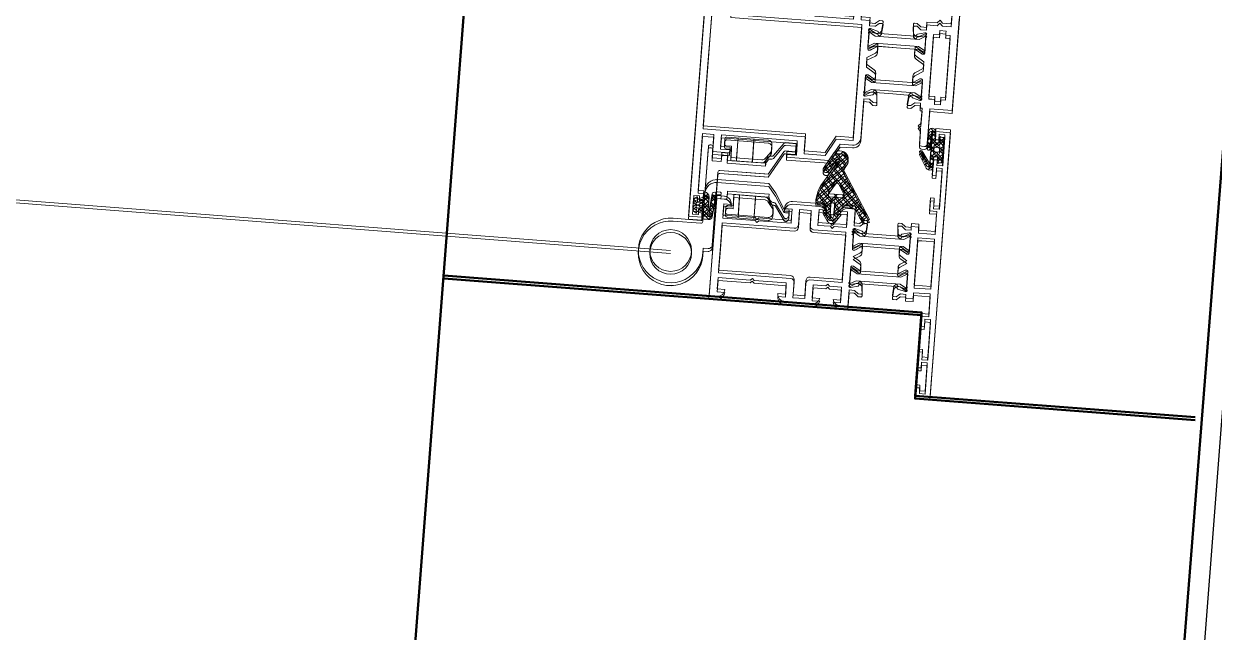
# Model space of a CAD drawing. Header units: millimetres. Extents: x 26282 to 30760, y 1404 to 4574.
# Drawn here: x 29211.32 to 29242.64, y 3132.96 to 3148.97 of the extents above; entities that cross this region are included whole.
import ezdxf

# ---------------------------------------------------------------- set-up
doc = ezdxf.new("R2010")
doc.units = ezdxf.units.MM
doc.header["$LTSCALE"] = 0.25
doc.linetypes.add('DIVIDE', pattern=[1.25, 0.5, -0.25, 0, -0.25, 0, -0.25])
for name, color, linetype, lineweight in [('AB-DUV', 4, 'Continuous', 50), ('DOĞRAMA', 30, 'Continuous', 20), ('SECTION LINE (3RDF)', 40, 'DIVIDE', 25)]:
    doc.layers.add(name, color=color, linetype=linetype, lineweight=lineweight)
doc.layers.add('catı (3rdf)', color=41, linetype='Continuous')

# ---------------------------------------------------------------- blocks, each defined once
blk = doc.blocks.new('CHD60E27', base_point=(-138.6, 7.85))
at = {"color": 1, "linetype": 'Continuous'}
for p, q in [((-80.6, 56.35), (-78.6, 56.35)), ((-115.729976, 50.516652), (-114.729976, 49.516652)), ((-115.729976, 50.516652), (-114.729976, 49.516652)), ((-78.6, 29.85), (-80.6, 29.85)), ((-137.2, 16.75), (-135.7, 16.75)), ((-135.7, 16.75), (-135.7, 15.25))]:
    blk.add_line(p, q, dxfattribs=at)
at = {"color": 40, "linetype": 'Continuous'}
for points in [[(-138.6, 7.85), (-138.6, 78.35), (-134.7, 78.35), (-134.7, 75.95, -0.414213), (-135.199999, 75.45), (-135.7, 75.45), (-135.7, 76.95), (-137.2, 76.95), (-137.2, 69.45), (-135.7, 69.45), (-135.7, 70.95), (-135.2, 70.95, -0.414213), (-134.699999, 70.45), (-134.7, 66.05), (-135.7, 66.05), (-135.7, 68.05), (-137.2, 68.05), (-137.2, 58.05), (-135.7, 58.05), (-135.7, 60.05), (-134.7, 60.05), (-134.7, 56.65), (-136.6, 56.65), (-136.6, 51.35), (-134.4, 51.35), (-132.2, 51.35), (-132.2, 52.95), (-130.2, 52.95), (-130.2, 51.95), (-128.790992, 51.95, 0.176327), (-128.630295, 52.008489), (-127.7, 52.789099), (-127, 52.789099, -0.43976), (-126.701142, 52.462953), (-126.911671, 50.056591, -0.176327), (-126.983943, 49.901604), (-127.323223, 49.562323, -0.577351), (-127.741481, 49.674394), (-127.772347, 49.789587, 0.267949), (-127.949124, 49.966363), (-129.9, 50.489099), (-130.1, 50.489099, 0.842899), (-130.2, 49.906257), (-130.2, 45.839099, 0.414213), (-129.949998, 45.589099), (-129.628806, 45.589099, 0.137838), (-129.498553, 45.625711), (-127.980252, 46.552487, -0.585341), (-127.6, 46.339099), (-127.6, 45.002615, -0.261351), (-128.07899, 44.149065), (-129.797634, 43.1), (-128.07899, 42.050935, -0.261351), (-127.6, 41.197385), (-127.6, 39.8609, -0.585341), (-127.980252, 39.647512), (-129.498554, 40.574288, 0.137838), (-129.628807, 40.6109), (-129.95, 40.6109, 0.414213), (-130.199999, 40.360899), (-130.2, 36.293743, 0.842899), (-130.1, 35.710901), (-129.9, 35.7109), (-127.949123, 36.233636, 0.267949), (-127.772347, 36.410413), (-127.741481, 36.525605, -0.577351), (-127.323223, 36.637676), (-126.983943, 36.298396, -0.176327), (-126.911671, 36.143409), (-126.701141, 33.737047, -0.43976), (-127, 33.4109), (-127.7, 33.4109), (-128.630295, 34.191511, 0.176327), (-128.790992, 34.25), (-130.2, 34.25), (-130.2, 33.25), (-132.2, 33.25), (-132.2, 34.85), (-136.6, 34.85), (-136.6, 29.55), (-134.7, 29.55), (-134.7, 26.15), (-135.7, 26.15), (-135.7, 28.15), (-137.2, 28.15), (-137.2, 18.15), (-135.7, 18.15), (-135.7, 20.15), (-134.7, 20.15), (-134.7, 15.75, -0.414213), (-135.199999, 15.25), (-135.7, 15.25), (-135.7, 16.75), (-137.2, 16.75), (-137.2, 9.25), (-135.7, 9.25), (-135.7, 10.75), (-135.2, 10.75, -0.414213), (-134.699999, 10.25), (-134.7, 7.85), (-138.6, 7.85)], [(-78.6, 56.35), (-78.6, 29.85), (-79.6, 29.85), (-80.6, 29.85, -0.414213), (-82.599999, 31.85), (-80.6, 31.85), (-80.6, 34.85), (-89.1, 34.85), (-89.6, 35.35), (-90.1, 34.85), (-98.6, 34.85), (-98.6, 31.85), (-96.6, 31.85, -0.414213), (-98.599999, 29.85), (-105.740408, 29.85, -0.356298), (-107.699999, 31.450001), (-105.7, 31.45), (-105.7, 34.85), (-109, 34.85), (-109.5, 35.35), (-110, 34.85), (-113.2, 34.85), (-113.2, 31.45), (-111.2, 31.45, -0.356298), (-113.159592, 29.85), (-115.2, 29.85), (-115.2, 34.25), (-116.609007, 34.25, 0.176327), (-116.769704, 34.191511), (-117.7, 33.4109), (-118.4, 33.4109, -0.43976), (-118.698859, 33.737047), (-118.488329, 36.143409, -0.176327), (-118.416057, 36.298397), (-118.076776, 36.637677, -0.577351), (-117.658519, 36.525604), (-117.627652, 36.410413, 0.267949), (-117.450876, 36.233636), (-115.5, 35.7109), (-115.3, 35.7109, 0.842899), (-115.2, 36.293744), (-115.2, 40.3609, 0.414213), (-115.45, 40.6109), (-115.771193, 40.6109, 0.137838), (-115.901446, 40.574288), (-117.419747, 39.647512, -0.585341), (-117.799999, 39.8609), (-117.8, 41.197384, -0.261351), (-117.32101, 42.050935), (-115.602366, 43.1), (-117.321009, 44.149064, -0.261351), (-117.8, 45.002615), (-117.8, 46.339099, -0.585341), (-117.419747, 46.552488), (-115.901445, 45.625712, 0.137838), (-115.771193, 45.5891), (-115.45, 45.589099, 0.414213), (-115.199999, 45.8391), (-115.2, 49.906257, 0.842899), (-115.3, 50.489099), (-115.5, 50.489099), (-117.450876, 49.966364, 0.267949), (-117.627653, 49.789587), (-117.658518, 49.674395, -0.577351), (-118.076776, 49.562322), (-118.416057, 49.901603, -0.176327), (-118.488329, 50.056591), (-118.698858, 52.462953, -0.43976), (-118.4, 52.789099), (-117.7, 52.789099), (-116.769704, 52.008489, 0.176327), (-116.609007, 51.95), (-115.2, 51.95), (-115.2, 56.35), (-113.159591, 56.35, -0.356297), (-111.199999, 54.75), (-113.2, 54.75), (-113.2, 51.35), (-110, 51.35), (-109.5, 50.85), (-109, 51.35), (-105.7, 51.35), (-105.7, 54.75), (-107.7, 54.75, -0.356297), (-105.740408, 56.35), (-98.6, 56.35, -0.414213), (-96.599999, 54.350001), (-98.6, 54.35), (-98.6, 51.35), (-90.1, 51.35), (-89.6, 50.85), (-89.1, 51.35), (-80.6, 51.35), (-80.6, 54.35), (-82.6, 54.35, -0.414213), (-80.6, 56.35), (-78.6, 56.35)], [(-80.6, 43.1), (-80.6, 49.35), (-99.6, 49.35, -0.414213), (-100.6, 50.35), (-100.6, 54.35), (-103.7, 54.35), (-103.7, 50.35, -0.414213), (-104.699999, 49.350001), (-113.2, 49.35), (-113.2, 36.85), (-104.7, 36.85, -0.414213), (-103.699999, 35.850001), (-103.7, 31.85), (-100.6, 31.85), (-100.6, 35.85, -0.414213), (-99.6, 36.85), (-80.6, 36.85), (-80.6, 43.1)]]:
    blk.add_lwpolyline(points, format="xyb", close=True, dxfattribs=at)
at = {"color": 4, "linetype": 'Continuous'}
for points in [[(-130.210348, 45.762166), (-128.497348, 46.762166), (-122.710348, 46.762166), (-116.923348, 46.762166), (-115.210348, 45.762166), (-115.210348, 50.362166), (-116.910348, 49.362166), (-122.710348, 49.362166), (-128.510348, 49.362166), (-130.210348, 50.362166), (-130.210348, 45.762166)], [(-128.497348, 39.437833), (-130.210348, 40.437833), (-130.210348, 35.837833), (-128.510348, 36.837833), (-122.710348, 36.837833), (-116.910348, 36.837833), (-115.210348, 35.837833), (-115.210348, 40.437833), (-116.923348, 39.437833), (-122.710348, 39.437833), (-128.497348, 39.437833)]]:
    blk.add_lwpolyline(points, close=True, dxfattribs=at)
at = {"color": 40, "linetype": 'Continuous'}
blk.add_lwpolyline([(-134.4, 49.35), (-136.6, 49.35), (-136.6, 36.85), (-132.2, 36.85), (-132.2, 49.35), (-134.4, 49.35)], close=True, dxfattribs=at)
blk = doc.blocks.new('CHD60E28', base_point=(0, -82.8))
at = {"color": 1, "linetype": 'Continuous'}
blk.add_line((58, -22), (60, -22), dxfattribs=at)
at = {"color": 40, "linetype": 'Continuous'}
for points in [[(0, -49.7), (0, -24.85), (0, 0), (3.9, 0), (3.9, -2.9), (2.9, -2.9), (2.9, -1.4), (1.4, -1.4), (1.4, -8.9), (2.9, -8.9), (2.9, -7.4), (3.9, -7.4), (3.9, -12.3), (2.9, -12.3), (2.9, -10.3), (1.4, -10.3), (1.4, -20.3), (2.9, -20.3), (2.9, -18.3), (3.9, -18.3), (3.9, -21.7), (2, -21.7), (2, -27), (4.305342, -27), (5, -26.28066), (5.694659, -27), (8.4, -27), (8.4, -28.4), (9.809008, -28.4, 0.176327), (9.969705, -28.341511), (10.9, -27.5609), (11.6, -27.5609, -0.43976), (11.898858, -27.887046), (11.688329, -30.293409, -0.176327), (11.616057, -30.448396), (11.276777, -30.787677, -0.577351), (10.858518, -30.675605), (10.827653, -30.560412, 0.267949), (10.650876, -30.383636), (8.7, -29.8609), (8.5, -29.8609, 0.842899), (8.4, -30.443742), (8.4, -34.5109, 0.414213), (8.65, -34.7609), (8.971194, -34.7609, 0.137838), (9.101447, -34.724288), (10.619748, -33.797512, -0.585341), (11, -34.0109), (11, -35.347384, -0.261351), (10.521011, -36.200935), (8.4, -37.495605), (8.4, -39.304394), (10.52101, -40.599064, -0.261351), (11.000001, -41.452615), (11, -42.789099, -0.585341), (10.619748, -43.002487), (9.101446, -42.075712, 0.137838), (8.971194, -42.0391), (8.65, -42.039099, 0.414213), (8.399999, -42.2891), (8.4, -46.356257, 0.842899), (8.5, -46.939099), (8.7, -46.939099), (10.650876, -46.416364, 0.267949), (10.827654, -46.239588), (10.858519, -46.124395, -0.577351), (11.276776, -46.012322), (11.616057, -46.351603, -0.176327), (11.688329, -46.50659), (11.898859, -48.912953, -0.43976), (11.6, -49.2391), (10.9, -49.239099), (9.969705, -48.458489, 0.176327), (9.809008, -48.4), (8.4, -48.4), (8.4, -49.7), (7.9, -49.7), (7.9, -53.705341), (8.61934, -54.4), (7.9, -55.094658), (7.9, -59.1, -0.414213), (7.3, -59.699999), (6.5, -59.7, -0.414213), (5.9, -59.099999), (5.9, -49.7), (0, -49.7)], [(67, -28.30168), (67, -55.55084), (67, -82.8), (63.5, -82.8), (63.5, -81.073884), (64.5, -80.7), (64.5, -81.4), (66, -81.4), (66, -77.2), (64.5, -77.2), (64.5, -77.9), (63.5, -77.526115), (63.5, -75.8), (65, -75.8), (65, -60.8), (62, -60.8), (62, -65.3), (57.5, -65.3), (57.5, -63.8), (60, -63.8), (60, -60.8), (40, -60.8), (40, -63.8), (42.5, -63.8), (42.5, -65.3), (31.308076, -65.3), (28.71, -60.8), (25.4, -60.8, -0.414213), (23.4, -58.799999), (23.4, -48.4), (21.990993, -48.4, 0.176327), (21.830296, -48.458489), (20.9, -49.239099), (20.2, -49.239099, -0.43976), (19.901142, -48.912953), (20.111671, -46.506591, -0.176327), (20.183943, -46.351603), (20.523224, -46.012323, -0.577351), (20.941481, -46.124395), (20.972347, -46.239587, 0.267949), (21.149124, -46.416364), (23.1, -46.939099), (23.3, -46.939099, 0.842899), (23.4, -46.356257), (23.4, -42.289099, 0.414213), (23.149999, -42.0391), (22.828807, -42.039099, 0.137838), (22.698554, -42.075711), (21.180253, -43.002487, -0.585341), (20.799999, -42.7891), (20.8, -41.452615, -0.261351), (21.278991, -40.599064), (23.4, -39.304394), (23.4, -37.495605), (21.278991, -36.200935, -0.261351), (20.800001, -35.347385), (20.8, -34.0109, -0.585341), (21.180252, -33.797512), (22.698554, -34.724288, 0.137838), (22.828807, -34.760901), (23.15, -34.7609, 0.414213), (23.4, -34.5109), (23.4, -30.443743, 0.842899), (23.3, -29.860899), (23.1, -29.8609), (21.149124, -30.383636, 0.267949), (20.972348, -30.560413), (20.941482, -30.675605, -0.577351), (20.523223, -30.787677), (20.183943, -30.448396, -0.176327), (20.111672, -30.293408), (19.901142, -27.887047, -0.43976), (20.199999, -27.5609), (20.9, -27.5609), (21.830296, -28.341511, 0.176327), (21.990993, -28.4), (23.4, -28.4), (23.4, -27), (25.74, -27), (25.74, -22), (27.74, -22), (27.74, -27), (38, -27), (38, -22), (40, -22, -0.414213), (42, -23.999999), (40, -24), (40, -27), (58, -27), (58, -24), (56, -24, -0.414213), (58, -21.999999), (60, -22), (60, -23.30168), (62, -23.30168, -0.414213), (67, -28.30168)], [(65, -43.55084), (65, -28.301681, 0.414213), (62, -25.301681), (60, -25.30168), (60, -29), (25.4, -29), (25.4, -58.8), (29.864701, -58.8), (32.462777, -63.3), (38, -63.3), (38, -58.8), (65, -58.8), (65, -43.55084)]]:
    blk.add_lwpolyline(points, format="xyb", close=True, dxfattribs=at)
blk.add_lwpolyline([(3.2, -29.55), (3.2, -30.1), (2, -30.1), (2, -46.4), (3.2, -46.4), (3.2, -47.7), (4.8, -47.7), (4.8, -46.4), (6.4, -46.4), (6.4, -30.1), (4.8, -30.1), (4.8, -29), (3.2, -29), (3.2, -29.55)], close=True, dxfattribs=at)
at = {"color": 4, "linetype": 'Continuous'}
for points in [[(10.113, -33.587833), (8.4, -34.587833), (8.4, -29.987833), (10.1, -30.987833), (15.9, -30.987833), (21.7, -30.987833), (23.4, -29.987833), (23.4, -34.587833), (21.687, -33.587833), (15.9, -33.587833), (10.113, -33.587833)], [(10.113, -43.212166), (8.4, -42.212166), (8.4, -46.812166), (10.1, -45.812166), (15.9, -45.812166), (21.7, -45.812166), (23.4, -46.812166), (23.4, -42.212166), (21.687, -43.212166), (15.9, -43.212166), (10.113, -43.212166)]]:
    blk.add_lwpolyline(points, close=True, dxfattribs=at)
blk = doc.blocks.new('CHD50D23', base_point=(110.983776, 153.85743))
at = {"color": 1, "linetype": 'Continuous'}
for p, q in [((117.791548, 170.671326), (119.381447, 172.261226)), ((119.432791, 169.856596), (118.032092, 171.257294)), ((118.315634, 169.074092), (119.457419, 170.215877)), ((119.568875, 171.841832), (119.206204, 172.204502)), ((119.301305, 167.938443), (120.572703, 169.209841)), ((121.333881, 167.955505), (119.432791, 169.856596)), ((119.457419, 170.215877), (121.244586, 172.003044)), ((124.138771, 167.271936), (119.568875, 171.841832)), ((120.970782, 169.60792), (122.142332, 170.77947)), ((121.747604, 168.263422), (122.91966, 169.435477)), ((119.160623, 165.886123), (118.364104, 166.682642)), ((119.296707, 167.87136), (118.580823, 168.587243)), ((118.649877, 167.287015), (119.301305, 167.938443)), ((119.145191, 165.661009), (121.37384, 167.889658)), ((124.455498, 162.712568), (119.296707, 167.87136)), ((120.14134, 164.535837), (122.174977, 166.569474)), ((122.524426, 166.918923), (123.696988, 168.091485)), ((111.799457, 156.193954), (118.989078, 163.383575)), ((115.348278, 161.864095), (119.145191, 165.661009)), ((118.528593, 162.275512), (116.730908, 164.073197)), ((119.024539, 163.900887), (117.547506, 165.37792)), ((118.989078, 163.383575), (119.611946, 164.006444)), ((119.345191, 163.580234), (119.024539, 163.900887)), ((124.278265, 160.768481), (119.160623, 165.886123)), ((121.172168, 163.445345), (122.976114, 165.249291)), ((121.973305, 162.125161), (123.777251, 163.929107)), ((116.124999, 158.315145), (114.281114, 160.15903)), ((118.720503, 157.840961), (115.097712, 161.463753)), ((120.452072, 158.230713), (115.91431, 162.768475)), ((116.041968, 158.315145), (118.584254, 160.857431)), ((118.064864, 158.216721), (120.705574, 160.857431)), ((121.299351, 159.504754), (119.946674, 160.857431)), ((121.452072, 157.361288), (125.087016, 160.996232)), ((121.603057, 159.633594), (124.527445, 162.557981)), ((122.788808, 160.136617), (122.034401, 160.891024)), ((124.529431, 158.395995), (122.788808, 160.136617)), ((125.34237, 159.704376), (124.278265, 160.768481)), ((113.865869, 156.331635), (112.647918, 157.549586)), ((114.691525, 157.627299), (113.464516, 158.854308)), ((120.452072, 156.109392), (118.977527, 157.583937)), ((119.211984, 157.24252), (120.452072, 158.482608)), ((121.237452, 159.267988), (121.603057, 159.633594)), ((122.965684, 157.838422), (121.299351, 159.504754)), ((122.94395, 155.738834), (121.452072, 157.230713)), ((124.608099, 158.395995), (125.396213, 159.184109)), ((111.107571, 154.847292), (111.014722, 154.940141)), ((113.040212, 155.035971), (111.83132, 156.244863)), ((112.193401, 154.466577), (113.52755, 155.800727)), ((119.332913, 155.242129), (120.452072, 156.361288)), ((120.547923, 153.892221), (119.627241, 154.812903)), ((120.244395, 154.032291), (122.569534, 156.35743)), ((122.081038, 154.480426), (121.159141, 155.402323))]:
    blk.add_line(p, q, dxfattribs=at)
for points in [[(117.942326, 171.103172, -0.229763), (119.601084, 172.311706, -0.229763), (121.577, 171.756923), (124.065182, 167.454881, -0.472021), (123.686104, 166.442525), (123.493312, 166.376425, -0.353954), (122.651853, 166.698377), (120.910699, 169.711911, 2.506605), (120.443837, 169.422198), (123.974866, 163.603459, -0.068514), (125.058809, 161.099606, -0.068514), (125.425814, 158.395994), (124.268132, 158.395995, 0.414213), (122.468133, 156.595995), (122.468132, 156.35743), (123.368132, 156.35743), (121.951762, 154.2919, -0.247171), (121.127035, 153.857431), (120.80923, 153.85743, -0.247171), (119.984502, 154.2919), (118.568132, 156.35743), (119.468132, 156.35743), (119.468132, 156.395995, 0.347266), (117.672353, 158.315146), (115.962865, 158.315145, 0.239382), (114.781982, 157.769249), (112.588983, 154.327878), (110.983776, 154.890697), (118.422358, 166.775718, 0.283277), (118.436838, 168.874362), (117.984154, 169.620334, -0.264505), (117.942326, 171.103172)], [(118.960417, 162.96546), (118.120011, 161.622698, 0.58904), (118.543842, 160.857431), (121.854332, 160.857431, 0.584485), (122.281783, 161.616824), (120.652103, 164.302354, 0.558043), (119.800823, 164.308222), (118.960417, 162.96546)], [(120.952072, 159.35743, 0.414214), (120.452072, 158.85743), (120.452072, 155.85743, 1), (121.452072, 155.85743), (121.452072, 158.85743, 0.414214), (120.952072, 159.35743)]]:
    blk.add_lwpolyline(points, format="xyb", close=True, dxfattribs=at)
blk = doc.blocks.new('CHD40D06', base_point=(-3.244644, -4.348007))
at = {"color": 1, "linetype": 'Continuous'}
for p, q in [((-3.233957, 1.502004), (-2.114244, 0.38229)), ((-3.143286, 0.615308), (-2.231326, 1.527269)), ((-1.5, 0.137274), (0, 1.637274)), ((-1.5, -1.984046), (0.484046, 0)), ((-1.19341, 1.582777), (0, 0.389367)), ((0.389367, 0), (1.189367, -0.8)), ((-2.992329, -0.860945), (-1.872616, -1.980658)), ((-2.94649, -1.309216), (-2.03453, -0.397255)), ((-2.749694, -3.23374), (-1.837734, -2.32178)), ((-1.74264, -4.348007), (0, -2.605366)), ((-1.5, -0.231953), (0.605442, -2.337395)), ((-1.5, -2.353274), (-0.000027, -3.853246)), ((0.267971, -2.337395), (1.067971, -1.537395)), ((1.664749, -0.940617), (2.5, -0.105366)), ((1.710462, -1.321095), (2.5, -2.110633)), ((2.317869, -2.408817), (2.5, -2.226687)), ((-2.750701, -3.223894), (-1.626587, -4.348007))]:
    blk.add_line(p, q, dxfattribs=at)
for points in [[(2.5, -0.0586), (2.5, -1.168698), (2.5, -2.278795), (1.60183, -2.919995), (1.5, -2.919995), (1.5, -2.337395), (0, -2.337395), (0, -3.848007, -0.414213), (-0.499999, -4.348007), (-0.943759, -4.348007), (-1.741907, -4.348007, -0.346314), (-2.714035, -3.582455), (-3.24205, 1.581145, -0.414213), (-2.795506, 2.129414, -0.414213), (-2.247237, 1.68287), (-1.7854, -2.833564), (-1.760746, -2.951964), (-1.679623, -2.98778), (-1.584181, -2.97584), (-1.510215, -2.854067), (-1.5, -2.668709), (-1.5, 0.781642, -0.414213), (-0.3, 1.981642), (-0.2, 1.981642, -0.414209), (0, 1.781645), (0, 0), (1.5, 0), (1.5, 0.5826), (1.60183, 0.5826), (2.5, -0.0586)], [(1.743245, -1.168703, 0.444305), (1.335038, -0.8), (0, -0.8), (0, -1.537395), (1.335028, -1.537395, 0.444305), (1.743245, -1.168703)]]:
    blk.add_lwpolyline(points, format="xyb", close=True, dxfattribs=at)
blk = doc.blocks.new('CHD40D08', base_point=(-2.21267, -2.905012))
at = {"color": 1, "linetype": 'Continuous'}
for p, q in [((0, 5.969856), (1.319355, 7.289211)), ((0.12533, 6.85077), (0.904473, 6.071627)), ((-2.21267, 4.946129), (-0.482761, 3.21622)), ((-2.21267, 3.757186), (-1.21267, 4.757186)), ((-0.632316, 3.21622), (0.904473, 4.753009)), ((0, 4.854779), (0.904473, 3.950306)), ((1.017205, 5.958895), (1.924654, 5.051445)), ((1.069674, 4.91821), (1.934707, 5.783243)), ((1.129836, 3.724943), (1.8882, 2.96658)), ((1.171493, 2.898708), (1.899747, 3.626962)), ((-2.21267, 2.824809), (-1.333018, 1.945157)), ((-2.21267, 1.635866), (-1.333018, 2.515518)), ((-2.21267, -0.485455), (-0.510996, 1.216219)), ((-2.21267, 0.703488), (-1.21267, -0.296512)), ((-0.604081, 1.21622), (0.039793, 0.572346)), ((0.039793, 0.572346), (0.904473, -0.292334)), ((0.061836, -0.332269), (0.904473, 0.510368)), ((0.166981, 2.566478), (0.904473, 1.828986)), ((0.166982, 1.894197), (0.904473, 2.631688)), ((2.045652, -0.469774), (3.706779, 1.191354)), ((2.524604, 0.208855), (3.086884, -0.353425)), ((3.601991, 1.252788), (3.846916, 1.007863)), ((-0.000001, -1.509181), (0.092774, -1.601955)), ((0, -0.394105), (0.061836, -0.332269)), ((0.092774, -1.601955), (1.325459, -2.834641)), ((0.115405, -2.400021), (0.904473, -1.610952)), ((1.646901, -1.034763), (2.284292, -1.672154))]:
    blk.add_line(p, q, dxfattribs=at)
for points in [[(3.56458, 1.274721), (3.853054, 1.105598), (3.839039, 0.882431), (2.197611, -1.814579), (1.801975, -2.439764, -0.413949), (0.422965, -2.750501, -0.119976), (0.112064, -2.393627, -0.119976), (-0.000001, -1.93378), (0, 0), (-1.21267, 0), (-1.21267, -1), (-2.21267, -0.565218), (-2.21267, 5.005452), (-1.21267, 5.396757), (-1.21267, 4.396757), (0, 4.396757), (0, 6.36622, -0.404548), (0.967353, 7.365686, -0.404548), (1.934706, 6.366219), (1.934707, 5.626366), (1.87951, 2.469611), (1.772015, 2.273538), (1.437813, 2.284888), (1.245523, 2.492312), (1.171532, 2.897929), (0.995458, 6.390233, 2.044702), (0.823804, 6.2417), (0.904473, 6.143585), (0.904473, -1.711145), (0.823804, -1.809259, 2.04471), (0.995459, -1.957792), (3.011747, 0.899087), (3.291174, 1.202272), (3.56458, 1.274721)], [(0.020535, 1.362666, 0.198912), (0.166982, 1.71622), (0.166981, 2.71622, 0.414213), (-0.333018, 3.21622), (-0.833018, 3.21622, 0.414213), (-1.333018, 2.71622), (-1.333018, 1.716219, 0.414213), (-0.833018, 1.21622), (-0.333018, 1.216219, 0.198912), (0.020535, 1.362666)]]:
    blk.add_lwpolyline(points, format="xyb", close=True, dxfattribs=at)
blk = doc.blocks.new('MENT')
at = {"color": 0}
for p, q in [((-274.89, -281.59), (-280.19, -281.59)), ((-265.21, -280), (-259.91, -280)), ((-265.21, -284.2), (-259.91, -284.2)), ((-274.89, -285.79), (-280.19, -285.79))]:
    blk.add_line(p, q, dxfattribs=at)
for points in [[(-268.83, -287.73), (-268.83, -275.9, 0.414214), (-269.33, -275.4), (-288.56, -275.4, -0.414214), (-289.56, -274.4), (-289.56, -273.11), (-290.83, -273.11, -2.414214), (-282.33, -264.61), (-282.33, -271.9, 0.414214), (-281.83, -272.4), (-262.81, -272.4, -0.414214), (-262.31, -272.9), (-262.31, -273.1, -0.414214), (-262.81, -273.6), (-265.69, -273.6), (-265.69, -276.05), (-264.09, -276.05), (-264.09, -277.65), (-266.03, -277.65), (-266.03, -287.73), (-265.4, -287.73, -0.155219), (-264.94, -287.88), (-264.38, -288.28, -0.243349), (-264.04, -288.93), (-264.04, -289.28, 0.24151), (-263.83, -289.69), (-260.42, -292.14, -0.260953), (-260.18, -292.57), (-260.18, -295.38), (-262.38, -295.38), (-262.38, -292.71, 0.255186), (-262.61, -292.29), (-268.83, -288.62), (-268.83, -275.9)], [(-289.56, -273.11), (-290.83, -273.11), (-289.56, -273.11), (-289.56, -274.4, 0.414214), (-288.56, -275.4), (-274.79, -275.4, -0.414214), (-274.49, -275.7), (-274.49, -276.4, -0.414214), (-274.79, -276.7), (-275.49, -276.7), (-275.49, -278.3), (-274.09, -278.3), (-274.09, -289.3), (-274.79, -289.3, 0.155219), (-275.26, -289.45), (-275.79, -289.82, 0.243349), (-276.13, -290.48), (-276.13, -290.74, -0.24262), (-276.34, -291.14), (-279.96, -293.72, 0.212984), (-280.15, -294.08), (-280.15, -294.08, 0.414214), (-279.35, -294.88), (-277.83, -294.88), (-277.83, -293.88, -0.26051), (-277.57, -293.41), (-273.65, -291), (-271.29, -289), (-271.29, -275.4, 0.414214), (-274.29, -272.4), (-281.83, -272.4, -0.414214), (-282.33, -271.9), (-282.33, -264.61, 2.414214), (-290.83, -273.11)], [(-280.19, -278.68, -0.414214), (-279.69, -278.18), (-278.36, -278.18, -0.414214), (-277.86, -278.68), (-277.86, -280.09), (-274.89, -280.09), (-274.89, -288.31, -0.233693), (-275.28, -289.1), (-276.75, -290.23, -0.164588), (-277.97, -290.64), (-279.09, -290.64, -0.414214), (-280.19, -289.54)], [(-259.91, -277.09, 0.414214), (-260.41, -276.59), (-261.74, -276.59, 0.414214), (-262.24, -277.09), (-262.24, -278.5), (-265.21, -278.5), (-265.21, -286.71, 0.233693), (-264.82, -287.51), (-263.35, -288.63, 0.164588), (-262.13, -289.04), (-261.01, -289.04, 0.414214), (-259.91, -287.94)]]:
    blk.add_lwpolyline(points, format="xyb", close=True, dxfattribs=at)
blk.add_circle((-290.83, -264.61), 5.5, dxfattribs=at)
blk.add_circle((-290.83, -264.61), 5.5, dxfattribs=at)
blk = doc.blocks.new('A$C74C11A8A')
at = {"layer": 'DOĞRAMA', "color": 155, "linetype": 'Continuous'}
blk.add_line((46.5, 122.93), (46.5, 772.52), dxfattribs=at)
blk.add_arc((46.5, 122.93), 649.59, 0, 90, dxfattribs=at)
at = {"layer": 'DOĞRAMA', "color": 155, "lineweight": 25}
blk.add_blockref('MENT', (337.32, 387.54), dxfattribs=at)
at = {"layer": 'DOĞRAMA', "color": 155, "xscale": -1, "rotation": 270}
for name, p in [('CHD60E28', (55.83, 51.94)), ('CHD40D06', (56.16, 112.2)), ('CHD60E27', (13.33, 51.94)), ('CHD50D23', (57.58, 71.42)), ('CHD40D08', (73.58, 53.58))]:
    blk.add_blockref(name, p, dxfattribs=at)
blk = doc.blocks.new('A$C187D15ED')
at = {"layer": 'AB-DUV'}
for p, q in [((9670.075, 3172.363), (9644.208, 2836.978)), ((9690.632, 3171.098), (9664.173, 2835.751))]:
    blk.add_line(p, q, dxfattribs=at)
for points in [[(9651.946, 2937.242), (9664.519, 2936.272), (9664.349, 2934.079), (9671.717, 2933.511)], [(9651.947, 2937.318), (9664.52, 2936.348), (9664.35, 2934.155), (9671.719, 2933.587)]]:
    blk.add_lwpolyline(points, dxfattribs=at)
at = {"layer": 'SECTION LINE (3RDF)', "xscale": 0.1, "yscale": 0.1, "zscale": 0.1, "rotation": 85.58962928942069}
for p in [(9669.815, 2932.32), (9669.816, 2932.396)]:
    blk.add_blockref('A$C74C11A8A', p, dxfattribs=at)

msp = doc.modelspace()

# ---------------------------------------------------------------- block references
at = {"layer": 'AB-DUV', "ltscale": 100}
msp.add_blockref('A$C187D15ED', (19570.424, 205.028, 5.126), dxfattribs=at)

# ---------------------------------------------------------------- next in the draw order: linework, layer by layer
at = {"layer": 'catı (3rdf)', "ltscale": 0.25}
msp.add_line((29261.056, 3376.126, 5.126), (29229.383, 2963.221, 5.126), dxfattribs=at)
at = {"layer": 'DOĞRAMA', "color": 155, "linetype": 'Continuous'}
msp.add_line((29228.339, 3142.929, 5.126), (29163.573, 3147.924, 5.126), dxfattribs=at)
at = {"layer": 'DOĞRAMA', "color": 1, "linetype": 'Continuous'}
for p, q in [((29235.208, 3146.005, 5.126), (29235.111, 3145.921, 5.126)), ((29235.195, 3145.901, 5.126), (29235.115, 3145.994, 5.126)), ((29235.31, 3145.998, 5.126), (29235.188, 3146.14, 5.126)), ((29235.304, 3146.087, 5.126), (29235.22, 3146.015, 5.126)), ((29235.18, 3145.783, 5.126), (29235.098, 3145.713, 5.126)), ((29235.169, 3145.701, 5.126), (29235.102, 3145.779, 5.126)), ((29235.267, 3145.66, 5.126), (29235.188, 3145.592, 5.126)), ((29235.262, 3145.593, 5.126), (29235.194, 3145.672, 5.126)), ((29235.301, 3145.887, 5.126), (29235.204, 3145.804, 5.126)), ((29235.352, 3145.719, 5.126), (29235.21, 3145.884, 5.126)), ((29235.522, 3145.879, 5.126), (29235.337, 3145.72, 5.126)), ((29235.506, 3145.668, 5.126), (29235.412, 3145.587, 5.126)), ((29235.497, 3145.549, 5.126), (29235.416, 3145.643, 5.126)), ((29235.513, 3145.76, 5.126), (29235.421, 3145.868, 5.126)), ((29232.353, 3145.077, 5.126), (29232.843, 3145.497, 5.126)), ((29232.686, 3145.285, 5.126), (29232.579, 3145.411, 5.126)), ((29232.638, 3145.123, 5.126), (29232.842, 3145.298, 5.126)), ((29232.842, 3145.334, 5.126), (29232.678, 3145.526, 5.126)), ((29232.842, 3145.298, 5.126), (29232.992, 3145.427, 5.126)), ((29232.947, 3145.212, 5.126), (29232.842, 3145.334, 5.126)), ((29232.843, 3145.497, 5.126), (29232.882, 3145.531, 5.126)), ((29233.012, 3145.367, 5.126), (29232.865, 3145.538, 5.126)), ((29234.914, 3145.555, 5.126), (29234.888, 3145.533, 5.126)), ((29235.056, 3145.372, 5.126), (29234.903, 3145.55, 5.126)), ((29235.014, 3145.443, 5.126), (29234.953, 3145.391, 5.126)), ((29235.092, 3145.312, 5.126), (29235.023, 3145.254, 5.126)), ((29235.264, 3145.46, 5.126), (29235.171, 3145.381, 5.126)), ((29235.255, 3145.37, 5.126), (29235.178, 3145.461, 5.126)), ((29235.261, 3145.364, 5.126), (29235.255, 3145.37, 5.126)), ((29235.333, 3145.519, 5.126), (29235.264, 3145.46, 5.126)), ((29235.481, 3145.337, 5.126), (29235.324, 3145.52, 5.126)), ((29235.49, 3145.456, 5.126), (29235.382, 3145.364, 5.126)), ((29232.286, 3144.625, 5.126), (29232.84, 3145.099, 5.126)), ((29232.511, 3145.029, 5.126), (29232.403, 3145.155, 5.126)), ((29232.599, 3145.157, 5.126), (29232.491, 3145.283, 5.126)), ((29232.73, 3144.773, 5.126), (29232.543, 3144.992, 5.126)), ((29232.838, 3144.878, 5.126), (29232.633, 3145.117, 5.126)), ((29232.84, 3145.106, 5.126), (29232.723, 3145.243, 5.126)), ((29232.838, 3144.9, 5.126), (29232.924, 3144.974, 5.126)), ((29232.84, 3145.099, 5.126), (29232.917, 3145.165, 5.126)), ((29232.9, 3145.036, 5.126), (29232.84, 3145.106, 5.126)), ((29235.242, 3145.244, 5.126), (29235.11, 3145.13, 5.126)), ((29235.234, 3145.164, 5.126), (29235.161, 3145.249, 5.126)), ((29235.252, 3145.252, 5.126), (29235.242, 3145.244, 5.126)), ((29232.289, 3144.429, 5.126), (29232.838, 3144.9, 5.126)), ((29232.529, 3144.547, 5.126), (29232.363, 3144.741, 5.126)), ((29232.619, 3144.672, 5.126), (29232.453, 3144.866, 5.126)), ((29232.836, 3144.649, 5.126), (29232.779, 3144.716, 5.126)), ((29232.802, 3144.672, 5.126), (29232.837, 3144.701, 5.126)), ((29232.837, 3144.701, 5.126), (29232.995, 3144.837, 5.126)), ((29233.188, 3144.47, 5.126), (29232.838, 3144.878, 5.126)), ((29232.874, 3144.535, 5.126), (29233.067, 3144.701, 5.126)), ((29229.325, 3144.417, 5.126), (29229.197, 3144.307, 5.126)), ((29229.344, 3144.271, 5.126), (29229.206, 3144.432, 5.126)), ((29229.528, 3144.393, 5.126), (29229.407, 3144.29, 5.126)), ((29229.512, 3144.306, 5.126), (29229.428, 3144.404, 5.126)), ((29229.752, 3144.358, 5.126), (29229.553, 3144.373, 5.126)), ((29232.174, 3144.331, 5.126), (29232.289, 3144.429, 5.126)), ((29232.544, 3144.068, 5.126), (29232.21, 3144.458, 5.126)), ((29232.245, 3144.195, 5.126), (29232.432, 3144.355, 5.126)), ((29232.547, 3144.296, 5.126), (29232.278, 3144.61, 5.126)), ((29232.432, 3144.355, 5.126), (29232.513, 3144.424, 5.126)), ((29232.576, 3144.281, 5.126), (29232.721, 3144.405, 5.126)), ((29232.889, 3144.127, 5.126), (29232.646, 3144.411, 5.126)), ((29232.651, 3144.147, 5.126), (29233.138, 3144.564, 5.126)), ((29232.82, 3144.095, 5.126), (29233.209, 3144.428, 5.126)), ((29233.498, 3143.877, 5.126), (29232.836, 3144.649, 5.126)), ((29233.091, 3144.121, 5.126), (29232.857, 3144.394, 5.126)), ((29228.944, 3144.046, 5.126), (29228.927, 3144.066, 5.126)), ((29229.013, 3144.15, 5.126), (29228.928, 3144.077, 5.126)), ((29229.02, 3144.187, 5.126), (29228.943, 3144.277, 5.126)), ((29229.155, 3144.271, 5.126), (29229.069, 3144.198, 5.126)), ((29229.149, 3144.037, 5.126), (29229.075, 3144.123, 5.126)), ((29229.341, 3144.234, 5.126), (29229.115, 3144.04, 5.126)), ((29229.328, 3144.059, 5.126), (29229.145, 3144.272, 5.126)), ((29229.485, 3144.16, 5.126), (29229.365, 3144.057, 5.126)), ((29229.477, 3144.115, 5.126), (29229.393, 3144.213, 5.126)), ((29232.238, 3144.195, 5.126), (29232.165, 3144.28, 5.126)), ((29232.383, 3143.918, 5.126), (29232.543, 3144.055, 5.126)), ((29232.397, 3144.127, 5.126), (29232.576, 3144.281, 5.126)), ((29232.58, 3144.256, 5.126), (29232.547, 3144.296, 5.126)), ((29232.634, 3143.935, 5.126), (29232.793, 3144.071, 5.126)), ((29232.767, 3144.039, 5.126), (29232.653, 3144.172, 5.126)), ((29233.083, 3144.122, 5.126), (29233.281, 3144.292, 5.126)), ((29233.22, 3144.042, 5.126), (29233.352, 3144.155, 5.126)), ((29229.325, 3144.022, 5.126), (29229.164, 3143.884, 5.126)), ((29229.334, 3143.821, 5.126), (29229.173, 3144.009, 5.126)), ((29229.443, 3143.926, 5.126), (29229.322, 3143.822, 5.126)), ((29229.443, 3143.925, 5.126), (29229.359, 3144.023, 5.126)), ((29232.639, 3143.727, 5.126), (29232.425, 3143.976, 5.126)), ((29232.459, 3143.786, 5.126), (29232.558, 3143.87, 5.126)), ((29232.608, 3143.715, 5.126), (29232.707, 3143.8, 5.126)), ((29232.739, 3143.84, 5.126), (29232.636, 3143.961, 5.126)), ((29233.293, 3143.907, 5.126), (29233.424, 3144.019, 5.126)), ((29233.445, 3143.708, 5.126), (29233.322, 3143.851, 5.126)), ((29233.365, 3143.771, 5.126), (29233.495, 3143.883, 5.126)), ((29233.556, 3143.738, 5.126), (29233.566, 3143.746, 5.126)), ((29233.21, 3143.506, 5.126), (29233.103, 3143.414, 5.126)), ((29233.21, 3143.506, 5.126), (29233.103, 3143.414, 5.126)), ((29229.349, 3141.731, 5.126), (29229.548, 3141.716, 5.126)), ((29234.941, 3139.986, 5.126), (29234.93, 3139.836, 5.126)), ((29235.091, 3139.974, 5.126), (29234.941, 3139.986, 5.126))]:
    msp.add_line(p, q, dxfattribs=at)
at = {"layer": 'DOĞRAMA', "color": 0}
for p, q in [((29230.07, 3145.364, 5.126), (29230.111, 3145.893, 5.126)), ((29230.489, 3145.332, 5.126), (29230.53, 3145.86, 5.126)), ((29230.155, 3144.387, 5.126), (29230.114, 3143.859, 5.126)), ((29230.574, 3144.355, 5.126), (29230.533, 3143.826, 5.126))]:
    msp.add_line(p, q, dxfattribs=at)
at = {"layer": 'DOĞRAMA', "color": 40, "linetype": 'Continuous', "elevation": 5.126}
for points in [[(29229.31, 3147.727), (29229.427, 3149.247, -0.414213), (29229.749, 3149.523), (29229.949, 3149.508), (29229.92, 3149.139), (29233.37, 3148.873), (29233.141, 3145.902), (29232.696, 3145.936), (29232.402, 3145.508), (29231.85, 3145.55), (29231.885, 3145.999), (29229.193, 3146.206), (29229.31, 3147.727)], [(29235.162, 3139.076), (29235.704, 3146.105), (29235.315, 3146.135), (29235.297, 3145.896, 0.414213), (29235.343, 3145.842), (29235.393, 3145.839), (29235.404, 3145.988), (29235.554, 3145.977), (29235.496, 3145.229), (29235.347, 3145.24), (29235.358, 3145.39), (29235.308, 3145.394, 0.414213), (29235.255, 3145.348), (29235.221, 3144.909), (29235.321, 3144.901), (29235.336, 3145.101), (29235.485, 3145.089), (29235.409, 3144.092), (29235.259, 3144.104), (29235.274, 3144.303), (29235.175, 3144.311), (29235.149, 3143.972), (29235.338, 3143.957), (29235.297, 3143.429), (29235.078, 3143.446), (29234.859, 3143.463), (29234.871, 3143.622), (29234.671, 3143.638), (29234.664, 3143.538), (29234.523, 3143.549, -0.176327), (29234.508, 3143.556), (29234.421, 3143.641), (29234.351, 3143.646, 0.43976), (29234.319, 3143.616), (29234.321, 3143.374, 0.176327), (29234.327, 3143.358), (29234.359, 3143.322, 0.577351), (29234.401, 3143.33), (29234.405, 3143.341, -0.267949), (29234.424, 3143.357), (29234.623, 3143.395), (29234.643, 3143.393, -0.842899), (29234.648, 3143.334), (29234.617, 3142.929, -0.414213), (29234.59, 3142.906), (29234.558, 3142.908, -0.137838), (29234.545, 3142.913), (29234.401, 3143.017, 0.585341), (29234.361, 3142.998), (29234.351, 3142.865, 0.261351), (29234.392, 3142.776), (29234.556, 3142.659), (29234.376, 3142.567, 0.261351), (29234.322, 3142.486), (29234.312, 3142.353, 0.585341), (29234.348, 3142.328), (29234.506, 3142.409, -0.137838), (29234.52, 3142.412), (29234.552, 3142.409, -0.414213), (29234.575, 3142.382), (29234.543, 3141.977, -0.842899), (29234.529, 3141.92), (29234.509, 3141.921), (29234.318, 3141.988, -0.267949), (29234.302, 3142.007), (29234.3, 3142.019, 0.577351), (29234.259, 3142.033), (29234.223, 3142.002, 0.176327), (29234.214, 3141.987), (29234.175, 3141.749, 0.43976), (29234.202, 3141.714), (29234.272, 3141.709), (29234.371, 3141.779, -0.176327), (29234.387, 3141.784), (29234.528, 3141.773), (29234.52, 3141.673), (29234.719, 3141.658), (29234.732, 3141.818), (29235.17, 3141.784), (29235.13, 3141.255), (29234.94, 3141.27), (29234.914, 3140.931), (29235.014, 3140.923), (29235.029, 3141.123), (29235.179, 3141.111), (29235.102, 3140.114), (29234.952, 3140.126), (29234.968, 3140.325), (29234.868, 3140.333), (29234.834, 3139.894, 0.414213), (29234.88, 3139.84), (29234.93, 3139.836), (29234.941, 3139.986), (29235.091, 3139.974), (29235.033, 3139.227), (29234.884, 3139.238), (29234.895, 3139.388), (29234.845, 3139.392, 0.414213), (29234.792, 3139.346), (29234.773, 3139.106), (29235.162, 3139.076)], [(29229.553, 3144.373), (29229.349, 3141.731), (29229.449, 3141.724), (29229.548, 3141.716, 0.414213), (29229.763, 3141.9), (29229.564, 3141.915), (29229.587, 3142.214), (29230.434, 3142.149), (29230.488, 3142.195), (29230.534, 3142.141), (29231.382, 3142.076), (29231.359, 3141.777), (29231.159, 3141.792, 0.414213), (29231.343, 3141.577), (29232.055, 3141.523, 0.356298), (29232.263, 3141.667), (29232.063, 3141.682), (29232.089, 3142.021), (29232.419, 3141.996), (29232.472, 3142.042), (29232.518, 3141.988), (29232.837, 3141.964), (29232.811, 3141.625), (29232.612, 3141.64, 0.356298), (29232.795, 3141.465), (29232.998, 3141.45), (29233.032, 3141.888), (29233.173, 3141.878, -0.176327), (29233.188, 3141.871), (29233.275, 3141.786), (29233.345, 3141.78, 0.43976), (29233.377, 3141.81), (29233.374, 3142.052, 0.176327), (29233.368, 3142.068), (29233.337, 3142.104, 0.577351), (29233.295, 3142.096), (29233.291, 3142.085, -0.267949), (29233.272, 3142.069), (29233.073, 3142.032), (29233.053, 3142.033, -0.842899), (29233.048, 3142.092), (29233.079, 3142.498, -0.414213), (29233.106, 3142.521), (29233.138, 3142.518, -0.137838), (29233.151, 3142.514), (29233.295, 3142.41, 0.585341), (29233.334, 3142.428), (29233.345, 3142.561, 0.261351), (29233.304, 3142.65), (29233.14, 3142.768), (29233.32, 3142.859, 0.261351), (29233.374, 3142.941), (29233.384, 3143.074, 0.585341), (29233.348, 3143.098), (29233.189, 3143.017, -0.137838), (29233.176, 3143.015), (29233.144, 3143.017, -0.414213), (29233.121, 3143.044), (29233.152, 3143.449, -0.842899), (29233.167, 3143.507), (29233.187, 3143.505), (29233.377, 3143.438, -0.267949), (29233.394, 3143.419), (29233.396, 3143.407, 0.577351), (29233.437, 3143.393), (29233.473, 3143.424, 0.176327), (29233.481, 3143.439), (29233.521, 3143.677, 0.43976), (29233.494, 3143.712), (29233.424, 3143.718), (29233.325, 3143.647, -0.176327), (29233.309, 3143.642), (29233.168, 3143.653), (29233.202, 3144.092), (29232.999, 3144.108, 0.356297), (29232.791, 3143.963), (29232.99, 3143.948), (29232.964, 3143.609), (29232.645, 3143.633), (29232.591, 3143.587), (29232.545, 3143.641), (29232.216, 3143.666), (29232.243, 3144.005), (29232.442, 3143.99, 0.356297), (29232.259, 3144.165), (29231.547, 3144.22, 0.414213), (29231.332, 3144.036), (29231.532, 3144.02), (29231.508, 3143.721), (29230.661, 3143.786), (29230.607, 3143.74), (29230.561, 3143.794), (29229.714, 3143.859), (29229.737, 3144.159), (29229.936, 3144.143, 0.414213), (29229.752, 3144.358), (29229.553, 3144.373)], [(29229.65, 3143.037), (29229.698, 3143.66), (29231.593, 3143.514, 0.414213), (29231.7, 3143.606), (29231.731, 3144.005), (29232.04, 3143.981), (29232.009, 3143.582, 0.414213), (29232.101, 3143.475), (29232.949, 3143.409), (29232.853, 3142.163), (29232.005, 3142.228, 0.414213), (29231.898, 3142.136), (29231.867, 3141.738), (29231.558, 3141.761), (29231.589, 3142.16, 0.414213), (29231.497, 3142.268), (29229.602, 3142.414), (29229.65, 3143.037)]]:
    msp.add_lwpolyline(points, format="xyb", close=True, dxfattribs=at)
for points in [[(29235.759, 3149.421), (29235.719, 3148.893), (29235.489, 3148.91), (29235.425, 3148.987), (29235.35, 3148.921), (29235.081, 3148.942), (29235.07, 3148.802), (29234.929, 3148.813, -0.176327), (29234.914, 3148.82), (29234.827, 3148.905), (29234.757, 3148.911, 0.43976), (29234.725, 3148.88), (29234.727, 3148.639, 0.176327), (29234.733, 3148.623), (29234.765, 3148.586, 0.577351), (29234.807, 3148.594), (29234.811, 3148.606, -0.267949), (29234.83, 3148.622), (29235.029, 3148.659), (29235.049, 3148.657, -0.842899), (29235.054, 3148.598), (29235.023, 3148.193, -0.414213), (29234.996, 3148.17), (29234.964, 3148.172, -0.137838), (29234.951, 3148.177), (29234.807, 3148.281, 0.585341), (29234.767, 3148.263), (29234.757, 3148.13, 0.261351), (29234.798, 3148.041), (29235, 3147.895), (29234.986, 3147.715), (29234.764, 3147.602, 0.261351), (29234.71, 3147.521), (29234.7, 3147.388, 0.585341), (29234.736, 3147.363), (29234.895, 3147.444, -0.137838), (29234.908, 3147.447), (29234.94, 3147.444, -0.414213), (29234.963, 3147.417), (29234.932, 3147.012, -0.842899), (29234.917, 3146.955), (29234.897, 3146.956), (29234.707, 3147.023, -0.267949), (29234.691, 3147.042), (29234.688, 3147.054, 0.577351), (29234.648, 3147.068), (29234.611, 3147.037, 0.176327), (29234.603, 3147.022), (29234.563, 3146.784, 0.43976), (29234.59, 3146.749), (29234.66, 3146.744), (29234.759, 3146.814, -0.176327), (29234.775, 3146.819), (29234.916, 3146.808), (29234.906, 3146.679), (29234.956, 3146.675), (29234.925, 3146.275), (29234.848, 3146.212), (29234.914, 3146.137), (29234.884, 3145.737, 0.414213), (29234.939, 3145.673), (29235.019, 3145.667, 0.414213), (29235.083, 3145.722), (29235.155, 3146.659), (29235.743, 3146.614), (29235.743, 3146.614), (29235.935, 3149.092)], [(29229.228, 3149.263), (29229.018, 3146.546), (29228.809, 3143.829), (29229.158, 3143.802), (29229.171, 3143.974), (29229.074, 3144.019), (29229.069, 3143.949), (29228.919, 3143.961), (29228.952, 3144.38), (29229.101, 3144.368), (29229.096, 3144.298), (29229.198, 3144.328), (29229.212, 3144.5), (29229.062, 3144.512), (29229.177, 3146.007), (29229.476, 3145.984), (29229.442, 3145.535), (29229.891, 3145.501), (29229.902, 3145.65), (29229.653, 3145.67), (29229.676, 3145.969), (29231.67, 3145.815), (29231.647, 3145.516), (29231.398, 3145.535), (29231.386, 3145.385), (29232.502, 3145.299), (29232.796, 3145.728), (29233.126, 3145.703, 0.414213), (29233.34, 3145.887), (29233.42, 3146.924), (29233.561, 3146.913, -0.176327), (29233.576, 3146.906), (29233.663, 3146.821), (29233.733, 3146.815, 0.43976), (29233.765, 3146.845), (29233.763, 3147.087, 0.176327), (29233.757, 3147.103), (29233.726, 3147.139, 0.577351), (29233.683, 3147.131), (29233.679, 3147.12, -0.267949), (29233.66, 3147.104), (29233.462, 3147.067), (29233.442, 3147.068, -0.842899), (29233.436, 3147.127), (29233.467, 3147.533, -0.414213), (29233.494, 3147.556), (29233.526, 3147.553, -0.137838), (29233.539, 3147.549), (29233.683, 3147.445, 0.585341), (29233.723, 3147.463), (29233.733, 3147.596, 0.261351), (29233.692, 3147.685), (29233.49, 3147.83), (29233.504, 3148.011), (29233.726, 3148.123, 0.261351), (29233.78, 3148.205), (29233.79, 3148.338, 0.585341), (29233.754, 3148.362), (29233.596, 3148.282, -0.137838), (29233.582, 3148.279), (29233.55, 3148.281, -0.414213), (29233.527, 3148.308), (29233.558, 3148.714, -0.842899), (29233.573, 3148.771), (29233.593, 3148.77), (29233.783, 3148.703, -0.267949), (29233.8, 3148.684), (29233.802, 3148.672, 0.577351), (29233.843, 3148.657), (29233.879, 3148.689, 0.176327), (29233.888, 3148.704), (29233.927, 3148.942, 0.43976), (29233.9, 3148.977)], [(29233.83, 3148.982), (29233.731, 3148.911, -0.176327), (29233.715, 3148.907), (29233.574, 3148.918), (29233.585, 3149.057)]]:
    msp.add_lwpolyline(points, format="xyb", dxfattribs=at)
at = {"layer": 'DOĞRAMA', "color": 4, "linetype": 'Continuous', "elevation": 5.126}
for points in [[(29234.859, 3148.298), (29235.022, 3148.185), (29235.058, 3148.644), (29234.88, 3148.557), (29234.302, 3148.602), (29233.724, 3148.646), (29233.562, 3148.759), (29233.527, 3148.301), (29233.705, 3148.387), (29234.282, 3148.343), (29234.859, 3148.298)], [(29234.785, 3147.339), (29234.964, 3147.425), (29234.928, 3146.966), (29234.766, 3147.079), (29234.188, 3147.124), (29233.61, 3147.168), (29233.433, 3147.082), (29233.468, 3147.54), (29233.631, 3147.428), (29234.208, 3147.383), (29234.785, 3147.339)], [(29234.617, 3142.921), (29234.454, 3143.034), (29233.877, 3143.078), (29233.3, 3143.123), (29233.122, 3143.036), (29233.157, 3143.495), (29233.319, 3143.382), (29233.897, 3143.337), (29234.475, 3143.293), (29234.653, 3143.379), (29234.617, 3142.921)], [(29234.398, 3142.303), (29234.576, 3142.39), (29234.541, 3141.931), (29234.379, 3142.044), (29233.801, 3142.089), (29233.222, 3142.133), (29233.045, 3142.047), (29233.081, 3142.505), (29233.244, 3142.392), (29233.821, 3142.348), (29234.398, 3142.303)]]:
    msp.add_lwpolyline(points, close=True, dxfattribs=at)
at = {"layer": 'DOĞRAMA', "color": 40, "linetype": 'Continuous', "elevation": 5.126}
for points in [[(29235.579, 3148.648), (29235.575, 3148.593), (29235.695, 3148.584), (29235.569, 3146.958), (29235.45, 3146.968), (29235.44, 3146.838), (29235.28, 3146.85), (29235.29, 3146.98), (29235.131, 3146.992), (29235.256, 3148.617), (29235.416, 3148.605), (29235.424, 3148.715), (29235.584, 3148.702), (29235.579, 3148.648)], [(29235.063, 3143.246), (29235.282, 3143.229), (29235.186, 3141.983), (29234.747, 3142.017), (29234.843, 3143.263), (29235.063, 3143.246)]]:
    msp.add_lwpolyline(points, close=True, dxfattribs=at)
at = {"layer": 'DOĞRAMA', "color": 0, "elevation": 5.126}
for points in [[(29229.821, 3145.915, 0.414214), (29229.768, 3145.869), (29229.757, 3145.736, 0.414214), (29229.803, 3145.682), (29229.944, 3145.672), (29229.921, 3145.376), (29230.74, 3145.312, 0.233693), (29230.822, 3145.346), (29230.946, 3145.484, 0.164588), (29230.996, 3145.602), (29231.005, 3145.713, 0.414214), (29230.904, 3145.832)], [(29230.814, 3144.943), (29229.634, 3145.034, 0.414214), (29229.58, 3144.988), (29229.432, 3143.072, -0.414214), (29229.325, 3142.98), (29229.197, 3142.99), (29229.187, 3142.863, -2.414214), (29228.405, 3143.776), (29229.131, 3143.72, 0.414214), (29229.185, 3143.766), (29229.331, 3145.662, -0.414214), (29229.385, 3145.708), (29229.405, 3145.706, -0.414214), (29229.451, 3145.653), (29229.429, 3145.366), (29229.673, 3145.347), (29229.686, 3145.506), (29229.845, 3145.494), (29229.83, 3145.3), (29230.836, 3145.223), (29230.84, 3145.286, -0.155219), (29230.859, 3145.331), (29230.903, 3145.384, -0.243349), (29230.97, 3145.413), (29231.005, 3145.41, 0.24151), (29231.047, 3145.427), (29231.318, 3145.749, -0.260953), (29231.362, 3145.769), (29231.643, 3145.748), (29231.626, 3145.529), (29231.36, 3145.549, 0.255186), (29231.316, 3145.529), (29230.902, 3144.937), (29229.634, 3145.034)], [(29229.197, 3142.99), (29229.187, 3142.863), (29229.197, 3142.99), (29229.325, 3142.98, 0.414214), (29229.432, 3143.072), (29229.538, 3144.445, -0.414214), (29229.571, 3144.472), (29229.64, 3144.467, -0.414214), (29229.668, 3144.435), (29229.662, 3144.365), (29229.822, 3144.353), (29229.833, 3144.492), (29230.93, 3144.408), (29230.924, 3144.337, 0.155219), (29230.935, 3144.29), (29230.969, 3144.234, 0.243349), (29231.031, 3144.195), (29231.057, 3144.193, -0.24262), (29231.096, 3144.169), (29231.325, 3143.788, 0.212984), (29231.359, 3143.766), (29231.36, 3143.766, 0.414214), (29231.446, 3143.84), (29231.457, 3143.991), (29231.358, 3143.999, -0.26051), (29231.313, 3144.029), (29231.103, 3144.438), (29230.921, 3144.689), (29229.565, 3144.794, 0.414214), (29229.243, 3144.518), (29229.185, 3143.766, -0.414214), (29229.131, 3143.72), (29228.405, 3143.776, 2.414214), (29229.187, 3142.863)], [(29229.824, 3143.881, -0.414214), (29229.778, 3143.935), (29229.789, 3144.068, -0.414214), (29229.842, 3144.114), (29229.983, 3144.103), (29230.005, 3144.399), (29230.825, 3144.336, -0.233693), (29230.901, 3144.29), (29231.002, 3144.135, -0.164588), (29231.033, 3144.011), (29231.025, 3143.899, -0.414214), (29230.907, 3143.798)]]:
    msp.add_lwpolyline(points, format="xyb", close=True, dxfattribs=at)
at = {"layer": 'DOĞRAMA', "color": 1, "linetype": 'Continuous', "elevation": 5.126}
for points in [[(29234.918, 3145.557), (29234.888, 3145.543), (29234.888, 3145.52), (29235.031, 3145.239), (29235.065, 3145.173, 0.413949), (29235.201, 3145.132, 0.119976), (29235.234, 3145.165, 0.119976), (29235.249, 3145.21), (29235.264, 3145.403), (29235.385, 3145.394), (29235.377, 3145.294), (29235.48, 3145.33), (29235.523, 3145.885), (29235.426, 3145.932), (29235.419, 3145.832), (29235.298, 3145.841), (29235.313, 3146.038, 0.404548), (29235.224, 3146.145, 0.404548), (29235.12, 3146.052), (29235.114, 3145.979), (29235.095, 3145.664), (29235.105, 3145.643), (29235.138, 3145.642), (29235.159, 3145.661), (29235.169, 3145.701), (29235.214, 3146.048, -2.044702), (29235.23, 3146.032), (29235.221, 3146.022), (29235.161, 3145.239), (29235.168, 3145.229, -2.04471), (29235.15, 3145.215), (29234.97, 3145.516), (29234.945, 3145.548), (29234.918, 3145.557)], [(29235.272, 3145.539, -0.198912), (29235.26, 3145.575), (29235.268, 3145.675, -0.414213), (29235.322, 3145.721), (29235.372, 3145.717, -0.414213), (29235.418, 3145.663), (29235.41, 3145.564, -0.414213), (29235.356, 3145.518), (29235.306, 3145.522, -0.198912), (29235.272, 3145.539)], [(29233, 3145.411, 0.229763), (29232.844, 3145.544, 0.229763), (29232.643, 3145.504), (29232.361, 3145.094, 0.472021), (29232.391, 3144.991), (29232.41, 3144.983, 0.353954), (29232.497, 3145.008), (29232.693, 3145.295, -2.506605), (29232.738, 3145.263), (29232.341, 3144.71, 0.068514), (29232.213, 3144.468, 0.068514), (29232.156, 3144.202), (29232.272, 3144.193, -0.414213), (29232.437, 3143.999), (29232.435, 3143.976), (29232.346, 3143.983), (29232.471, 3143.766, 0.247171), (29232.55, 3143.716), (29232.581, 3143.714, 0.247171), (29232.667, 3143.751), (29232.824, 3143.946), (29232.734, 3143.953), (29232.735, 3143.956, -0.347266), (29232.929, 3144.134), (29233.099, 3144.121, -0.239382), (29233.212, 3144.057), (29233.405, 3143.697), (29233.569, 3143.741), (29232.919, 3144.983, -0.283277), (29232.933, 3145.193), (29232.984, 3145.264, 0.264505), (29233, 3145.411)], [(29232.836, 3144.608), (29232.909, 3144.467, -0.58904), (29232.861, 3144.394), (29232.531, 3144.42, -0.584485), (29232.494, 3144.499), (29232.677, 3144.754, -0.558043), (29232.762, 3144.748), (29232.836, 3144.608)], [(29228.944, 3144.282), (29228.935, 3144.171), (29228.927, 3144.06), (29229.011, 3143.99), (29229.022, 3143.989), (29229.026, 3144.047), (29229.176, 3144.035), (29229.164, 3143.885, 0.414213), (29229.21, 3143.831), (29229.254, 3143.828), (29229.334, 3143.821, 0.346314), (29229.437, 3143.89), (29229.529, 3144.401, 0.414213), (29229.489, 3144.459, 0.414213), (29229.431, 3144.419), (29229.35, 3143.972), (29229.346, 3143.961), (29229.338, 3143.958), (29229.329, 3143.96), (29229.322, 3143.972), (29229.323, 3143.991), (29229.349, 3144.335, 0.414213), (29229.239, 3144.464), (29229.229, 3144.464, 0.414209), (29229.207, 3144.446), (29229.194, 3144.268), (29229.044, 3144.28), (29229.048, 3144.338), (29229.038, 3144.339), (29228.944, 3144.282)], [(29229.011, 3144.165, -0.444305), (29229.054, 3144.199), (29229.187, 3144.189), (29229.182, 3144.115), (29229.049, 3144.125, -0.444305), (29229.011, 3144.165)], [(29232.61, 3144.263, -0.414214), (29232.656, 3144.209), (29232.632, 3143.91, -1), (29232.533, 3143.918), (29232.556, 3144.217, -0.414214), (29232.61, 3144.263)]]:
    msp.add_lwpolyline(points, format="xyb", close=True, dxfattribs=at)
at = {"layer": 'DOĞRAMA', "color": 0}
msp.add_circle((29228.339, 3142.929, 5.126), 0.55, dxfattribs=at)
msp.add_circle((29228.339, 3142.929, 5.126), 0.55, dxfattribs=at)
at = {"layer": 'DOĞRAMA', "color": 155, "linetype": 'Continuous'}
msp.add_arc((29228.339, 3142.929, 5.126), 64.959, 85.58963, 175.58963, dxfattribs=at)

doc.saveas('drawing.dxf')
